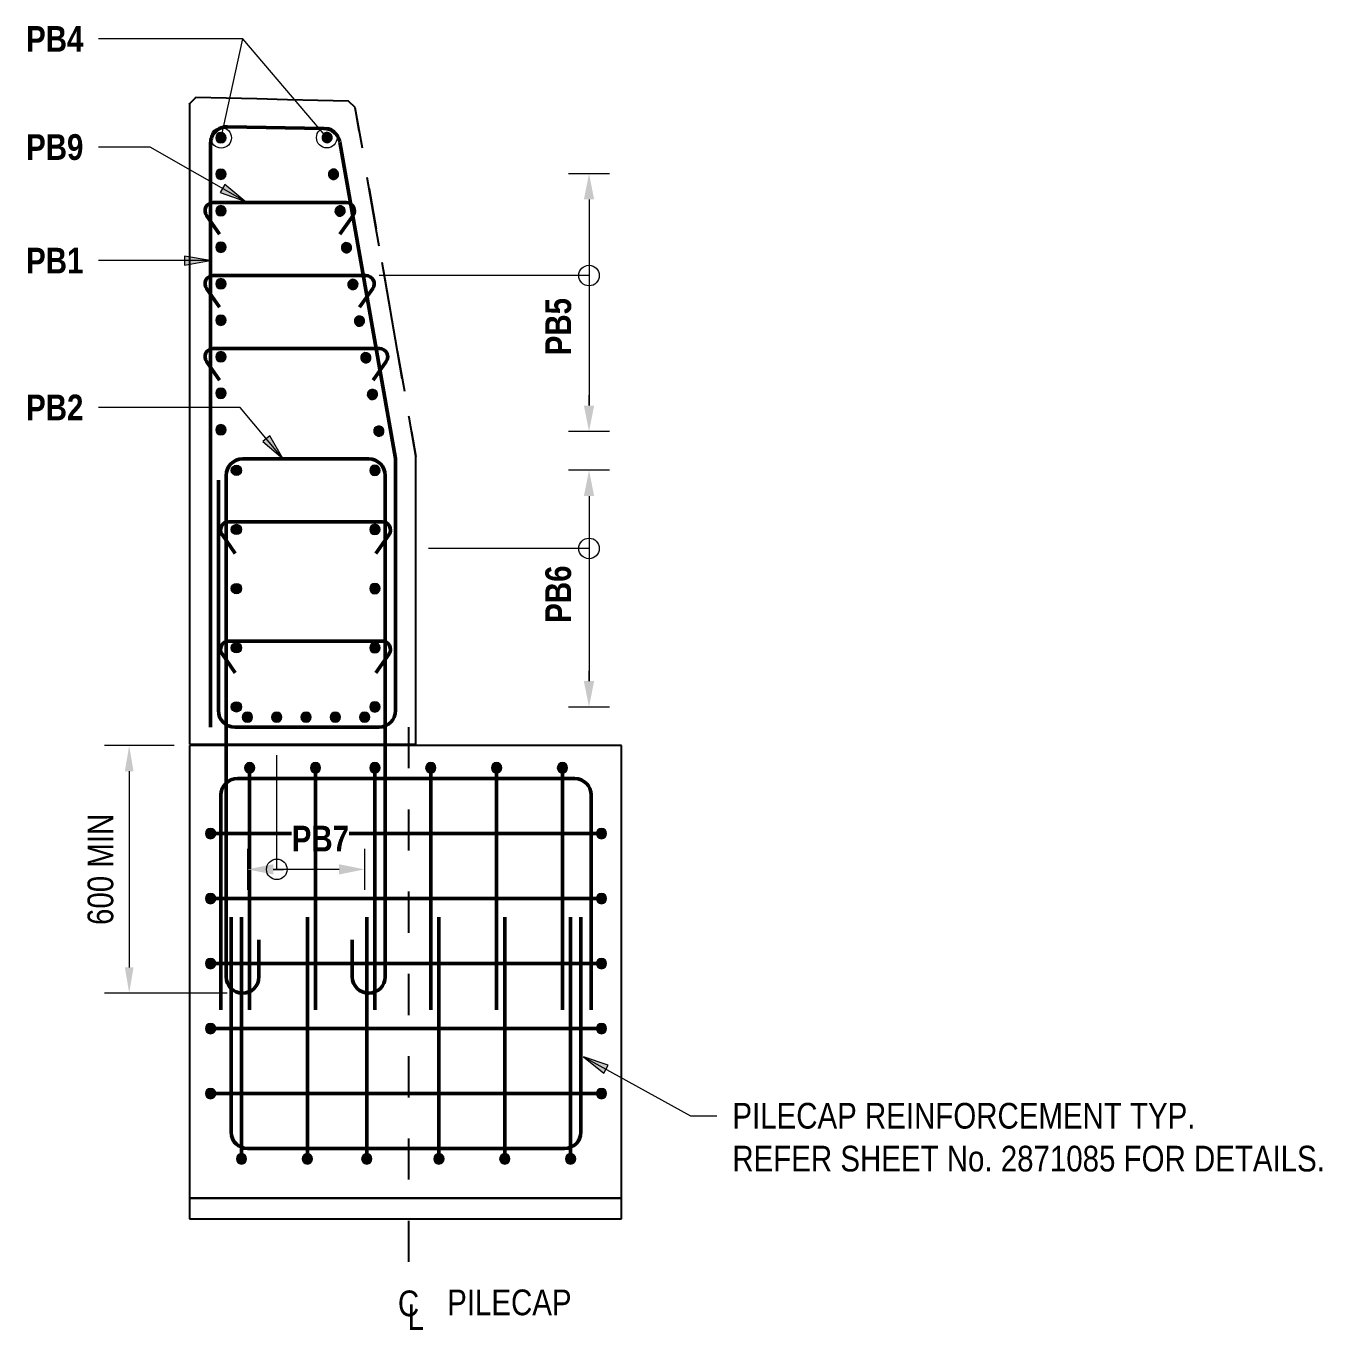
# Model space of a CAD drawing. Header units: metres. Extents: x 0.2 to 13.9, y 2.7 to 21.6.
# Drawn here: x 8.932 to 12.089, y 17.392 to 20.561 of the extents above; entities that cross this region are included whole.
import ezdxf

# ---------------------------------------------------------------- set-up
doc = ezdxf.new("R2010")
doc.units = ezdxf.units.M
doc.linetypes.add('JacobsCenter', pattern=[0.015, 0.009, -0.0015, 0.003, -0.0015])
doc.layers.get('Defpoints').update_dxf_attribs({"color": 41})
for name, color, linetype, lineweight in [('D-BDGE', 7, 'Continuous', 13), ('D-BDGE-FNDN-PILE-CAP', 7, 'Continuous', 50), ('D-BDGE-GEN-MOD', 7, 'Continuous', 35), ('D-BDGE-LINE', 7, 'Continuous', 9), ('D-ENHA-GEN-LINE', 7, 'Continuous', 9), ('D-ENHA-TEXT', 7, 'Continuous', 9), ('D-ENHA-TEXT-DIMS', 7, 'Continuous', 9)]:
    doc.layers.add(name, color=color, linetype=linetype, lineweight=lineweight)
doc.styles.add('Arial Narrow_2', font='ARIALN.TTF', dxfattribs={"height": 0.0625})
doc.styles.add('Arial Narrow_B', font='ARIALNB.TTF', dxfattribs={"height": 0.0625})
doc.dimstyles.new('Dimension_Standard_O__mm_', dxfattribs={"dimscale": 0.3048, "dimtxt": 0.063964, "dimasz": 0.205052, "dimexe": 0.19685, "dimexo": 0.123031, "dimgap": 0.123031, "dimtad": 1, "dimdec": 0, "dimlfac": 1000, "dimzin": 0, "dimdsep": 46, "dimtxsty": 'Arial Narrow_2', "dimsah": 1, "dimcen": 0.09, "dimaunit": 1, "dimadec": 4, "dimazin": 0, "dimtfac": 1, "dimtdec": 4, "dimtix": 1, "dimtmove": 0, "dimatfit": 3, "dimfxl": 1, "dimtvp": 1, "dimtfill": 1, "dimtolj": 1, "dimtzin": 0, "dimlwd": 18, "dimlwe": 18, "dimarcsym": 2})

# ---------------------------------------------------------------- blocks, each defined once
blk = doc.blocks.new('CS_DET_Rebar Combined - Multiple Bar-6281518-DRG-2871123 - SECTION 1')
at = {"layer": 'D-BDGE-LINE', "true_color": 0xc7c7c7}
for points in [[(-1737.1473, 18.2698), (-1737.144, 18.2702), (-1737.141, 18.2714), (-1737.1384, 18.2734), (-1737.1364, 18.276), (-1737.1352, 18.279), (-1737.1348, 18.2823), (-1737.1352, 18.2855), (-1737.1364, 18.2885), (-1737.1384, 18.2911), (-1737.141, 18.2931), (-1737.144, 18.2943), (-1737.1473, 18.2948), (-1737.1505, 18.2943), (-1737.1535, 18.2931), (-1737.1561, 18.2911), (-1737.1581, 18.2885), (-1737.1593, 18.2855), (-1737.1598, 18.2823), (-1737.1593, 18.279), (-1737.1581, 18.276), (-1737.1561, 18.2734), (-1737.1535, 18.2714), (-1737.1505, 18.2702)], [(-1736.1973, 18.2698), (-1736.194, 18.2702), (-1736.191, 18.2714), (-1736.1884, 18.2734), (-1736.1864, 18.276), (-1736.1852, 18.279), (-1736.1848, 18.2823), (-1736.1852, 18.2855), (-1736.1864, 18.2885), (-1736.1884, 18.2911), (-1736.191, 18.2931), (-1736.194, 18.2943), (-1736.1973, 18.2948), (-1736.2005, 18.2943), (-1736.2035, 18.2931), (-1736.2061, 18.2911), (-1736.2081, 18.2885), (-1736.2093, 18.2855), (-1736.2098, 18.2823), (-1736.2093, 18.279), (-1736.2081, 18.276), (-1736.2061, 18.2734), (-1736.2035, 18.2714), (-1736.2005, 18.2702)]]:
    blk.add_hatch(color=9, dxfattribs=at).paths.add_polyline_path(points)
at = {"layer": 'D-BDGE-LINE', "color": 252, "lineweight": 50, "true_color": 0x888888}
blk.add_line((-1737.1348, 18.2823), (-1736.2098, 18.2823), dxfattribs=at)
at = {"layer": 'D-BDGE-LINE', "color": 252, "true_color": 0x888888}
for centre, start, end in [((-1737.1473, 18.2823), 360, 180), ((-1736.1973, 18.2823), 360, 180), ((-1737.1473, 18.2823), 180, 360), ((-1736.1973, 18.2823), 180, 360)]:
    blk.add_arc(centre, 0.0125, start, end, dxfattribs=at)
blk = doc.blocks.new('CS_DET_Rebar Combined - Multiple Bar-6281619-DRG-2871123 - SECTION 1')
at = {"layer": 'D-BDGE-LINE', "true_color": 0xc7c7c7}
for points in [[(-1737.1473, 18.1118), (-1737.144, 18.1122), (-1737.141, 18.1134), (-1737.1384, 18.1154), (-1737.1364, 18.118), (-1737.1352, 18.121), (-1737.1348, 18.1243), (-1737.1352, 18.1275), (-1737.1364, 18.1305), (-1737.1384, 18.1331), (-1737.141, 18.1351), (-1737.144, 18.1363), (-1737.1473, 18.1368), (-1737.1505, 18.1363), (-1737.1535, 18.1351), (-1737.1561, 18.1331), (-1737.1581, 18.1305), (-1737.1593, 18.1275), (-1737.1598, 18.1243), (-1737.1593, 18.121), (-1737.1581, 18.118), (-1737.1561, 18.1154), (-1737.1535, 18.1134), (-1737.1505, 18.1122)], [(-1736.1973, 18.1118), (-1736.194, 18.1122), (-1736.191, 18.1134), (-1736.1884, 18.1154), (-1736.1864, 18.118), (-1736.1852, 18.121), (-1736.1848, 18.1243), (-1736.1852, 18.1275), (-1736.1864, 18.1305), (-1736.1884, 18.1331), (-1736.191, 18.1351), (-1736.194, 18.1363), (-1736.1973, 18.1368), (-1736.2005, 18.1363), (-1736.2035, 18.1351), (-1736.2061, 18.1331), (-1736.2081, 18.1305), (-1736.2093, 18.1275), (-1736.2098, 18.1243), (-1736.2093, 18.121), (-1736.2081, 18.118), (-1736.2061, 18.1154), (-1736.2035, 18.1134), (-1736.2005, 18.1122)]]:
    blk.add_hatch(color=9, dxfattribs=at).paths.add_polyline_path(points)
at = {"layer": 'D-BDGE-LINE', "color": 252, "lineweight": 50, "true_color": 0x888888}
blk.add_line((-1737.1348, 18.1243), (-1736.2098, 18.1243), dxfattribs=at)
at = {"layer": 'D-BDGE-LINE', "color": 252, "true_color": 0x888888}
for centre, start, end in [((-1737.1473, 18.1243), 360, 180), ((-1736.1973, 18.1243), 360, 180), ((-1737.1473, 18.1243), 180, 360), ((-1736.1973, 18.1243), 180, 360)]:
    blk.add_arc(centre, 0.0125, start, end, dxfattribs=at)
blk = doc.blocks.new('CS_DET_Rebar Combined - Multiple Bar-6281748-DRG-2871123 - SECTION 1')
at = {"layer": 'D-BDGE-LINE', "true_color": 0xc7c7c7}
blk.add_hatch(color=9, dxfattribs=at).paths.add_polyline_path([(-1736.2723, 17.795), (-1736.2691, 17.7954), (-1736.2661, 17.7966), (-1736.2635, 17.7986), (-1736.2615, 17.8012), (-1736.2602, 17.8042), (-1736.2598, 17.8075), (-1736.2602, 17.8107), (-1736.2615, 17.8137), (-1736.2635, 17.8163), (-1736.2661, 17.8183), (-1736.2691, 17.8195), (-1736.2723, 17.82), (-1736.2755, 17.8195), (-1736.2786, 17.8183), (-1736.2811, 17.8163), (-1736.2831, 17.8137), (-1736.2844, 17.8107), (-1736.2848, 17.8075), (-1736.2844, 17.8042), (-1736.2831, 17.8012), (-1736.2811, 17.7986), (-1736.2786, 17.7966), (-1736.2755, 17.7954)])
at = {"layer": 'D-BDGE-LINE', "color": 252, "lineweight": 50, "true_color": 0x888888}
blk.add_line((-1736.2723, 17.82), (-1736.2723, 18.3948), dxfattribs=at)
at = {"layer": 'D-BDGE-LINE', "color": 252, "true_color": 0x888888}
for start, end in [(90, 270), (270, 90)]:
    blk.add_arc((-1736.2723, 17.8075), 0.0125, start, end, dxfattribs=at)
blk = doc.blocks.new('CS_DET_Rebar Combined - Multiple Bar-6281749-DRG-2871123 - SECTION 1')
at = {"layer": 'D-BDGE-LINE', "true_color": 0xc7c7c7}
blk.add_hatch(color=9, dxfattribs=at).paths.add_polyline_path([(-1736.2921, 18.7459), (-1736.2889, 18.7463), (-1736.2859, 18.7475), (-1736.2833, 18.7495), (-1736.2813, 18.7521), (-1736.2801, 18.7551), (-1736.2796, 18.7584), (-1736.2801, 18.7616), (-1736.2813, 18.7646), (-1736.2833, 18.7672), (-1736.2859, 18.7692), (-1736.2889, 18.7704), (-1736.2921, 18.7709), (-1736.2954, 18.7704), (-1736.2984, 18.7692), (-1736.301, 18.7672), (-1736.303, 18.7646), (-1736.3042, 18.7616), (-1736.3046, 18.7584), (-1736.3042, 18.7551), (-1736.303, 18.7521), (-1736.301, 18.7495), (-1736.2984, 18.7475), (-1736.2954, 18.7463)])
at = {"layer": 'D-BDGE-LINE', "color": 252, "lineweight": 50, "true_color": 0x888888}
blk.add_line((-1736.2921, 18.7459), (-1736.2921, 18.1698), dxfattribs=at)
at = {"layer": 'D-BDGE-LINE', "color": 252, "true_color": 0x888888}
for start, end in [(90, 270), (270, 90)]:
    blk.add_arc((-1736.2921, 18.7584), 0.0125, start, end, dxfattribs=at)
blk = doc.blocks.new('CS_DET_Rebar Combined - Multiple Bar-6281275-DRG-2871123 - SECTION 1')
at = {"layer": 'D-BDGE-LINE', "true_color": 0xc7c7c7}
blk.add_hatch(color=9, dxfattribs=at).paths.add_polyline_path([(-1737.0722, 17.795), (-1737.069, 17.7954), (-1737.066, 17.7966), (-1737.0634, 17.7986), (-1737.0614, 17.8012), (-1737.0602, 17.8042), (-1737.0597, 17.8075), (-1737.0602, 17.8107), (-1737.0614, 17.8137), (-1737.0634, 17.8163), (-1737.066, 17.8183), (-1737.069, 17.8195), (-1737.0722, 17.82), (-1737.0755, 17.8195), (-1737.0785, 17.8183), (-1737.0811, 17.8163), (-1737.083, 17.8137), (-1737.0843, 17.8107), (-1737.0847, 17.8075), (-1737.0843, 17.8042), (-1737.083, 17.8012), (-1737.0811, 17.7986), (-1737.0785, 17.7966), (-1737.0755, 17.7954)])
at = {"layer": 'D-BDGE-LINE', "color": 252, "lineweight": 50, "true_color": 0x888888}
blk.add_line((-1737.0722, 17.82), (-1737.0722, 18.3948), dxfattribs=at)
at = {"layer": 'D-BDGE-LINE', "color": 252, "true_color": 0x888888}
for start, end in [(90, 270), (270, 90)]:
    blk.add_arc((-1737.0722, 17.8075), 0.0125, start, end, dxfattribs=at)
blk = doc.blocks.new('CS_DET_Rebar Combined - Multiple Bar-6281333-DRG-2871123 - SECTION 1')
at = {"layer": 'D-BDGE-LINE', "true_color": 0xc7c7c7}
blk.add_hatch(color=9, dxfattribs=at).paths.add_polyline_path([(-1737.0524, 18.7459), (-1737.0492, 18.7463), (-1737.0461, 18.7475), (-1737.0436, 18.7495), (-1737.0416, 18.7521), (-1737.0403, 18.7551), (-1737.0399, 18.7584), (-1737.0403, 18.7616), (-1737.0416, 18.7646), (-1737.0436, 18.7672), (-1737.0461, 18.7692), (-1737.0492, 18.7704), (-1737.0524, 18.7709), (-1737.0556, 18.7704), (-1737.0586, 18.7692), (-1737.0612, 18.7672), (-1737.0632, 18.7646), (-1737.0645, 18.7616), (-1737.0649, 18.7584), (-1737.0645, 18.7551), (-1737.0632, 18.7521), (-1737.0612, 18.7495), (-1737.0586, 18.7475), (-1737.0556, 18.7463)])
at = {"layer": 'D-BDGE-LINE', "color": 252, "lineweight": 50, "true_color": 0x888888}
for p, q in [((-1737.0524, 18.7459), (-1737.0524, 18.5124)), ((-1737.0524, 18.5102), (-1737.0524, 18.1698))]:
    blk.add_line(p, q, dxfattribs=at)
at = {"layer": 'D-BDGE-LINE', "color": 252, "true_color": 0x888888}
for start, end in [(90, 270), (270, 90)]:
    blk.add_arc((-1737.0524, 18.7584), 0.0125, start, end, dxfattribs=at)
blk = doc.blocks.new('CS_DET_Rebar Combined - Multiple Bar-V2-DRG-2871123 - SECTION 1')
at = {"layer": 'D-BDGE-LINE', "true_color": 0xc7c7c7}
blk.add_hatch(color=9, dxfattribs=at).paths.add_polyline_path([(-1736.8924, 18.7459), (-1736.8892, 18.7463), (-1736.8861, 18.7475), (-1736.8836, 18.7495), (-1736.8816, 18.7521), (-1736.8803, 18.7551), (-1736.8799, 18.7584), (-1736.8803, 18.7616), (-1736.8816, 18.7646), (-1736.8836, 18.7672), (-1736.8861, 18.7692), (-1736.8892, 18.7704), (-1736.8924, 18.7709), (-1736.8956, 18.7704), (-1736.8986, 18.7692), (-1736.9012, 18.7672), (-1736.9032, 18.7646), (-1736.9045, 18.7616), (-1736.9049, 18.7584), (-1736.9045, 18.7551), (-1736.9032, 18.7521), (-1736.9012, 18.7495), (-1736.8979, 18.7472), (-1736.8956, 18.7463)])
at = {"layer": 'D-BDGE-LINE', "color": 252, "lineweight": 50, "true_color": 0x888888}
blk.add_line((-1736.8924, 18.7459), (-1736.8924, 18.1698), dxfattribs=at)
at = {"layer": 'D-BDGE-LINE', "color": 252, "true_color": 0x888888}
for start, end in [(90, 270), (270, 90)]:
    blk.add_arc((-1736.8924, 18.7584), 0.0125, start, end, dxfattribs=at)
blk = doc.blocks.new('Repeating Detail - Reo Dot_Scale 25_Section-1695670-DRG-2871123 - SECTION 1')
at = {"layer": 'D-BDGE-LINE'}
for points in [[(-1737.1222, 20.2774), (-1737.119, 20.2778), (-1737.1159, 20.2791), (-1737.1133, 20.2811), (-1737.1114, 20.2837), (-1737.1101, 20.2867), (-1737.1097, 20.2899), (-1737.1101, 20.2931), (-1737.1114, 20.2962), (-1737.1133, 20.2987), (-1737.1159, 20.3007), (-1737.119, 20.302), (-1737.1222, 20.3024), (-1737.1254, 20.302), (-1737.1284, 20.3007), (-1737.131, 20.2987), (-1737.133, 20.2962), (-1737.1343, 20.2931), (-1737.1347, 20.2899), (-1737.1343, 20.2867), (-1737.133, 20.2837), (-1737.131, 20.2811), (-1737.1284, 20.2791), (-1737.1254, 20.2778)], [(-1737.1222, 20.1887), (-1737.119, 20.1891), (-1737.1159, 20.1903), (-1737.1133, 20.1923), (-1737.1114, 20.1949), (-1737.1101, 20.1979), (-1737.1097, 20.2012), (-1737.1101, 20.2044), (-1737.1114, 20.2074), (-1737.1133, 20.21), (-1737.1159, 20.212), (-1737.119, 20.2132), (-1737.1222, 20.2137), (-1737.1254, 20.2132), (-1737.1284, 20.212), (-1737.131, 20.21), (-1737.133, 20.2074), (-1737.1343, 20.2044), (-1737.1347, 20.2012), (-1737.1343, 20.1979), (-1737.133, 20.1949), (-1737.131, 20.1923), (-1737.1284, 20.1903), (-1737.1254, 20.1891)], [(-1737.1222, 20.0999), (-1737.119, 20.1003), (-1737.1159, 20.1016), (-1737.1133, 20.1036), (-1737.1114, 20.1062), (-1737.1101, 20.1092), (-1737.1097, 20.1124), (-1737.1101, 20.1156), (-1737.1114, 20.1187), (-1737.1133, 20.1212), (-1737.1159, 20.1232), (-1737.119, 20.1245), (-1737.1222, 20.1249), (-1737.1254, 20.1245), (-1737.1284, 20.1232), (-1737.131, 20.1212), (-1737.133, 20.1187), (-1737.1343, 20.1156), (-1737.1347, 20.1124), (-1737.1343, 20.1092), (-1737.133, 20.1062), (-1737.131, 20.1036), (-1737.1284, 20.1016), (-1737.1254, 20.1003)], [(-1737.1222, 20.0112), (-1737.119, 20.0116), (-1737.1159, 20.0128), (-1737.1133, 20.0148), (-1737.1114, 20.0174), (-1737.1101, 20.0204), (-1737.1097, 20.0237), (-1737.1101, 20.0269), (-1737.1114, 20.0299), (-1737.1133, 20.0325), (-1737.1159, 20.0345), (-1737.119, 20.0357), (-1737.1222, 20.0362), (-1737.1254, 20.0357), (-1737.1284, 20.0345), (-1737.131, 20.0325), (-1737.133, 20.0299), (-1737.1343, 20.0269), (-1737.1347, 20.0237), (-1737.1343, 20.0204), (-1737.133, 20.0174), (-1737.131, 20.0148), (-1737.1284, 20.0128), (-1737.1254, 20.0116)], [(-1737.1222, 19.9224), (-1737.119, 19.9228), (-1737.1159, 19.9241), (-1737.1133, 19.9261), (-1737.1114, 19.9287), (-1737.1101, 19.9317), (-1737.1097, 19.9349), (-1737.1101, 19.9381), (-1737.1114, 19.9412), (-1737.1133, 19.9437), (-1737.1159, 19.9457), (-1737.119, 19.947), (-1737.1222, 19.9474), (-1737.1254, 19.947), (-1737.1284, 19.9457), (-1737.131, 19.9437), (-1737.133, 19.9412), (-1737.1343, 19.9381), (-1737.1347, 19.9349), (-1737.1343, 19.9317), (-1737.133, 19.9287), (-1737.131, 19.9261), (-1737.1284, 19.9241), (-1737.1254, 19.9228)], [(-1737.1222, 19.8337), (-1737.119, 19.8341), (-1737.1159, 19.8353), (-1737.1133, 19.8373), (-1737.1114, 19.8399), (-1737.1101, 19.8429), (-1737.1097, 19.8462), (-1737.1101, 19.8494), (-1737.1114, 19.8524), (-1737.1133, 19.855), (-1737.1159, 19.857), (-1737.119, 19.8582), (-1737.1222, 19.8587), (-1737.1254, 19.8582), (-1737.1284, 19.857), (-1737.131, 19.855), (-1737.133, 19.8524), (-1737.1343, 19.8494), (-1737.1347, 19.8462), (-1737.1343, 19.8429), (-1737.133, 19.8399), (-1737.131, 19.8373), (-1737.1284, 19.8353), (-1737.1254, 19.8341)], [(-1737.1222, 19.7449), (-1737.119, 19.7453), (-1737.1159, 19.7466), (-1737.1133, 19.7486), (-1737.1114, 19.7512), (-1737.1101, 19.7542), (-1737.1097, 19.7574), (-1737.1102, 19.7608), (-1737.1114, 19.7637), (-1737.1133, 19.7662), (-1737.1159, 19.7682), (-1737.119, 19.7695), (-1737.1222, 19.7699), (-1737.1254, 19.7695), (-1737.1284, 19.7682), (-1737.131, 19.7662), (-1737.133, 19.7637), (-1737.1343, 19.7606), (-1737.1347, 19.7574), (-1737.1343, 19.7542), (-1737.133, 19.7512), (-1737.131, 19.7486), (-1737.1284, 19.7466), (-1737.1254, 19.7453)], [(-1737.1222, 19.6562), (-1737.119, 19.6566), (-1737.1159, 19.6578), (-1737.1133, 19.6598), (-1737.1114, 19.6624), (-1737.1101, 19.6654), (-1737.1097, 19.6687), (-1737.1101, 19.6719), (-1737.1114, 19.6749), (-1737.1133, 19.6775), (-1737.1159, 19.6795), (-1737.119, 19.6807), (-1737.1222, 19.6812), (-1737.1254, 19.6807), (-1737.1284, 19.6795), (-1737.131, 19.6775), (-1737.133, 19.6749), (-1737.1343, 19.6719), (-1737.1347, 19.6687), (-1737.1343, 19.6654), (-1737.133, 19.6624), (-1737.131, 19.6598), (-1737.1282, 19.6577), (-1737.1254, 19.6566)], [(-1737.1222, 19.5674), (-1737.119, 19.5678), (-1737.1159, 19.5691), (-1737.1133, 19.5711), (-1737.1114, 19.5737), (-1737.1101, 19.5767), (-1737.1097, 19.5799), (-1737.1101, 19.5831), (-1737.1114, 19.5862), (-1737.1133, 19.5887), (-1737.1159, 19.5907), (-1737.119, 19.592), (-1737.1222, 19.5924), (-1737.1254, 19.592), (-1737.1284, 19.5907), (-1737.131, 19.5887), (-1737.133, 19.5862), (-1737.1343, 19.5831), (-1737.1347, 19.5799), (-1737.1343, 19.5767), (-1737.133, 19.5737), (-1737.131, 19.5711), (-1737.1284, 19.5691), (-1737.1254, 19.5678)]]:
    blk.add_hatch(color=256, dxfattribs=at).paths.add_polyline_path(points)
for centre, start, end in [((-1737.1222, 20.2899), 0, 180), ((-1737.1222, 20.2899), 180, 0), ((-1737.1222, 20.2012), 0, 180), ((-1737.1222, 20.2012), 180, 0), ((-1737.1222, 20.1124), 0, 180), ((-1737.1222, 20.1124), 180, 0), ((-1737.1222, 20.0237), 0, 180), ((-1737.1222, 20.0237), 180, 0), ((-1737.1222, 19.9349), 0, 180), ((-1737.1222, 19.9349), 180, 0), ((-1737.1222, 19.8462), 0, 180), ((-1737.1222, 19.8462), 180, 0), ((-1737.1222, 19.7574), 0, 180), ((-1737.1222, 19.7574), 180, 0), ((-1737.1222, 19.6687), 0, 180), ((-1737.1222, 19.6687), 180, 0), ((-1737.1222, 19.5799), 0, 180), ((-1737.1222, 19.5799), 180, 0)]:
    blk.add_arc(centre, 0.0125, start, end, dxfattribs=at)
blk = doc.blocks.new('Repeating Detail - Reo Dot_Scale 25_Section-V3-DRG-2871123 - SECTION 1')
at = {"layer": 'D-BDGE-LINE'}
for points in [[(-1736.8653, 20.2776), (-1736.862, 20.2778), (-1736.8589, 20.2788), (-1736.8562, 20.2805), (-1736.854, 20.2829), (-1736.8524, 20.2858), (-1736.8517, 20.289), (-1736.8519, 20.2923), (-1736.8529, 20.2954), (-1736.8546, 20.2981), (-1736.857, 20.3003), (-1736.8599, 20.3018), (-1736.8631, 20.3025), (-1736.8664, 20.3024), (-1736.8695, 20.3014), (-1736.8722, 20.2997), (-1736.8744, 20.2973), (-1736.8759, 20.2944), (-1736.8766, 20.2912), (-1736.8765, 20.2879), (-1736.8755, 20.2848), (-1736.8738, 20.2821), (-1736.8714, 20.2799), (-1736.8685, 20.2784)], [(-1736.8496, 20.1885), (-1736.8463, 20.1886), (-1736.8432, 20.1896), (-1736.8404, 20.1914), (-1736.8382, 20.1938), (-1736.8367, 20.1967), (-1736.836, 20.1998), (-1736.8362, 20.2031), (-1736.8371, 20.2062), (-1736.8389, 20.209), (-1736.8413, 20.2112), (-1736.8442, 20.2127), (-1736.8474, 20.2134), (-1736.8506, 20.2132), (-1736.8538, 20.2123), (-1736.8565, 20.2105), (-1736.8587, 20.2081), (-1736.8602, 20.2052), (-1736.8609, 20.202), (-1736.8608, 20.1988), (-1736.8598, 20.1956), (-1736.858, 20.1929), (-1736.8556, 20.1907), (-1736.8527, 20.1892)], [(-1736.8338, 20.0993), (-1736.8306, 20.0994), (-1736.8275, 20.1004), (-1736.8247, 20.1022), (-1736.8225, 20.1046), (-1736.821, 20.1075), (-1736.8203, 20.1107), (-1736.8204, 20.1139), (-1736.8214, 20.117), (-1736.8232, 20.1198), (-1736.8256, 20.122), (-1736.8285, 20.1235), (-1736.8317, 20.1242), (-1736.8349, 20.1241), (-1736.838, 20.1231), (-1736.8408, 20.1213), (-1736.843, 20.1189), (-1736.8445, 20.116), (-1736.8452, 20.1128), (-1736.8451, 20.1096), (-1736.8441, 20.1065), (-1736.8423, 20.1037), (-1736.8399, 20.1015), (-1736.837, 20.1)], [(-1736.8181, 20.0101), (-1736.8149, 20.0103), (-1736.8117, 20.0113), (-1736.809, 20.013), (-1736.8068, 20.0154), (-1736.8053, 20.0183), (-1736.8046, 20.0215), (-1736.8047, 20.0248), (-1736.8057, 20.0279), (-1736.8075, 20.0306), (-1736.8099, 20.0328), (-1736.8128, 20.0343), (-1736.8159, 20.035), (-1736.8192, 20.0349), (-1736.8223, 20.0339), (-1736.8251, 20.0322), (-1736.8273, 20.0298), (-1736.8288, 20.0269), (-1736.8295, 20.0237), (-1736.8293, 20.0204), (-1736.8284, 20.0173), (-1736.8266, 20.0146), (-1736.8242, 20.0124), (-1736.8213, 20.0108)], [(-1736.8024, 19.921), (-1736.7991, 19.9211), (-1736.796, 19.9221), (-1736.7933, 19.9238), (-1736.7911, 19.9263), (-1736.7896, 19.9291), (-1736.7889, 19.9323), (-1736.789, 19.9356), (-1736.79, 19.9387), (-1736.7917, 19.9415), (-1736.7941, 19.9437), (-1736.797, 19.9452), (-1736.8002, 19.9459), (-1736.8035, 19.9457), (-1736.8066, 19.9447), (-1736.8093, 19.943), (-1736.8115, 19.9406), (-1736.813, 19.9377), (-1736.8138, 19.9345), (-1736.8136, 19.9312), (-1736.8126, 19.9281), (-1736.8109, 19.9254), (-1736.8085, 19.9232), (-1736.8056, 19.9217)], [(-1736.7867, 19.8318), (-1736.7834, 19.8319), (-1736.7803, 19.8329), (-1736.7775, 19.8347), (-1736.7753, 19.8371), (-1736.7738, 19.84), (-1736.7731, 19.8432), (-1736.7733, 19.8464), (-1736.7743, 19.8495), (-1736.776, 19.8523), (-1736.7784, 19.8545), (-1736.7813, 19.856), (-1736.7845, 19.8567), (-1736.7878, 19.8566), (-1736.7909, 19.8556), (-1736.7936, 19.8538), (-1736.7958, 19.8514), (-1736.7973, 19.8485), (-1736.798, 19.8453), (-1736.7979, 19.8421), (-1736.7969, 19.839), (-1736.7952, 19.8362), (-1736.7928, 19.834), (-1736.7899, 19.8325)], [(-1736.7709, 19.7426), (-1736.7677, 19.7428), (-1736.7646, 19.7438), (-1736.7618, 19.7455), (-1736.7596, 19.7479), (-1736.7581, 19.7508), (-1736.7574, 19.754), (-1736.7575, 19.7573), (-1736.7588, 19.7608), (-1736.7603, 19.7631), (-1736.7634, 19.7657), (-1736.7656, 19.7668), (-1736.7688, 19.7675), (-1736.772, 19.7674), (-1736.7751, 19.7664), (-1736.7779, 19.7647), (-1736.7801, 19.7623), (-1736.7816, 19.7594), (-1736.7823, 19.7562), (-1736.7822, 19.7529), (-1736.7812, 19.7498), (-1736.7794, 19.747), (-1736.777, 19.7448), (-1736.7741, 19.7433)], [(-1736.7552, 19.6535), (-1736.752, 19.6536), (-1736.7489, 19.6546), (-1736.7461, 19.6563), (-1736.7439, 19.6587), (-1736.7424, 19.6616), (-1736.7417, 19.6648), (-1736.7418, 19.6681), (-1736.7428, 19.6712), (-1736.7446, 19.6739), (-1736.747, 19.6762), (-1736.7499, 19.6777), (-1736.753, 19.6784), (-1736.7563, 19.6782), (-1736.7594, 19.6772), (-1736.7622, 19.6755), (-1736.7644, 19.6731), (-1736.7659, 19.6702), (-1736.7666, 19.667), (-1736.7664, 19.6637), (-1736.7655, 19.6606), (-1736.7634, 19.6576), (-1736.7613, 19.6557), (-1736.7584, 19.6542)], [(-1736.7395, 19.5643), (-1736.7362, 19.5644), (-1736.7331, 19.5654), (-1736.7304, 19.5672), (-1736.7282, 19.5696), (-1736.7267, 19.5725), (-1736.726, 19.5757), (-1736.7261, 19.5789), (-1736.7271, 19.582), (-1736.7288, 19.5848), (-1736.7312, 19.587), (-1736.7341, 19.5885), (-1736.7373, 19.5892), (-1736.7406, 19.5891), (-1736.7437, 19.5881), (-1736.7464, 19.5863), (-1736.7487, 19.5839), (-1736.7502, 19.581), (-1736.7509, 19.5778), (-1736.7507, 19.5746), (-1736.7497, 19.5715), (-1736.748, 19.5687), (-1736.7456, 19.5665), (-1736.7427, 19.565)]]:
    blk.add_hatch(color=256, dxfattribs=at).paths.add_polyline_path(points)
for centre, start, end in [((-1736.8642, 20.2901), 10, 190), ((-1736.8642, 20.2901), 190, 10), ((-1736.8485, 20.2009), 10, 190), ((-1736.8485, 20.2009), 190, 10), ((-1736.8327, 20.1118), 10, 190), ((-1736.8327, 20.1118), 190, 10), ((-1736.817, 20.0226), 10, 190), ((-1736.817, 20.0226), 190, 10), ((-1736.8013, 19.9334), 10, 190), ((-1736.8013, 19.9334), 190, 10), ((-1736.7856, 19.8443), 10, 190), ((-1736.7856, 19.8443), 190, 10), ((-1736.7699, 19.7551), 10, 190), ((-1736.7699, 19.7551), 190, 10), ((-1736.7541, 19.6659), 10, 190), ((-1736.7541, 19.6659), 190, 10), ((-1736.7384, 19.5767), 10, 190), ((-1736.7384, 19.5767), 190, 10)]:
    blk.add_arc(centre, 0.0125, start, end, dxfattribs=at)
blk = doc.blocks.new('T2DExtentArrowReinf_v1 - Extent-6783122-DRG-2871123 - SECTION 1')
at = {"layer": 'D-BDGE-LINE'}
for p, q in [((-1736.2175, 20.2023), (-1736.2537, 20.2023)), ((-1736.2275, 20.1398), (-1736.2275, 19.6389)), ((-1736.2275, 19.9549), (-1736.7375, 19.9549)), ((-1736.2612, 19.5764), (-1736.2275, 19.5764))]:
    blk.add_line(p, q, dxfattribs=at)
blk = doc.blocks.new('T2DExtentArrowReinf_v1 - Extent-6783170-DRG-2871123 - SECTION 1')
at = {"layer": 'D-BDGE-LINE'}
for p, q in [((-1736.2175, 19.4814), (-1736.2537, 19.4814)), ((-1736.2275, 19.4189), (-1736.2275, 18.9689)), ((-1736.2275, 19.2914), (-1736.6174, 19.2914)), ((-1736.2612, 18.9064), (-1736.2275, 18.9064))]:
    blk.add_line(p, q, dxfattribs=at)
blk = doc.blocks.new('Repeating Detail - Reo Dot_Scale 25_Section-V4-DRG-2871123 - SECTION 1')
at = {"layer": 'D-BDGE-LINE'}
for points in [[(-1736.7479, 19.4688), (-1736.7447, 19.4692), (-1736.7417, 19.4705), (-1736.7391, 19.4725), (-1736.7371, 19.4751), (-1736.7359, 19.4781), (-1736.7354, 19.4813), (-1736.7359, 19.4845), (-1736.7371, 19.4876), (-1736.7391, 19.4901), (-1736.7417, 19.4921), (-1736.7447, 19.4934), (-1736.7479, 19.4938), (-1736.7512, 19.4934), (-1736.7542, 19.4921), (-1736.7568, 19.4901), (-1736.7588, 19.4876), (-1736.76, 19.4845), (-1736.7604, 19.4813), (-1736.76, 19.4781), (-1736.7588, 19.4751), (-1736.7568, 19.4725), (-1736.7542, 19.4705), (-1736.7512, 19.4692)], [(-1736.7479, 19.3251), (-1736.7447, 19.3255), (-1736.7417, 19.3267), (-1736.7391, 19.3287), (-1736.7371, 19.3313), (-1736.7359, 19.3343), (-1736.7354, 19.3376), (-1736.7359, 19.3408), (-1736.7371, 19.3438), (-1736.7391, 19.3464), (-1736.7417, 19.3484), (-1736.7447, 19.3496), (-1736.7479, 19.3501), (-1736.7512, 19.3496), (-1736.7542, 19.3484), (-1736.7568, 19.3464), (-1736.7588, 19.3438), (-1736.76, 19.3408), (-1736.7604, 19.3376), (-1736.76, 19.3343), (-1736.7588, 19.3313), (-1736.7568, 19.3287), (-1736.7542, 19.3267), (-1736.7512, 19.3255)], [(-1736.7479, 19.1813), (-1736.7447, 19.1817), (-1736.7417, 19.183), (-1736.7391, 19.185), (-1736.7371, 19.1876), (-1736.7359, 19.1906), (-1736.7354, 19.1938), (-1736.7359, 19.197), (-1736.7371, 19.2001), (-1736.7391, 19.2026), (-1736.7417, 19.2046), (-1736.7447, 19.2059), (-1736.7479, 19.2063), (-1736.7512, 19.2059), (-1736.7542, 19.2046), (-1736.7568, 19.2026), (-1736.7588, 19.2001), (-1736.76, 19.197), (-1736.7604, 19.1938), (-1736.76, 19.1906), (-1736.7588, 19.1876), (-1736.7568, 19.185), (-1736.7542, 19.183), (-1736.7512, 19.1817)], [(-1736.7479, 19.0376), (-1736.7447, 19.038), (-1736.7414, 19.0395), (-1736.7391, 19.0412), (-1736.7371, 19.0438), (-1736.7359, 19.0468), (-1736.7354, 19.0501), (-1736.7359, 19.0533), (-1736.7371, 19.0563), (-1736.7391, 19.0589), (-1736.7417, 19.0609), (-1736.7447, 19.0621), (-1736.7479, 19.0626), (-1736.7512, 19.0621), (-1736.7542, 19.0609), (-1736.7568, 19.0589), (-1736.7588, 19.0563), (-1736.76, 19.0533), (-1736.7604, 19.0501), (-1736.76, 19.0468), (-1736.7588, 19.0438), (-1736.7568, 19.0412), (-1736.7542, 19.0392), (-1736.7512, 19.038)], [(-1736.7479, 18.8938), (-1736.7447, 18.8942), (-1736.7417, 18.8955), (-1736.7391, 18.8975), (-1736.7371, 18.9001), (-1736.7359, 18.9031), (-1736.7354, 18.9063), (-1736.7359, 18.9095), (-1736.7371, 18.9126), (-1736.7391, 18.9151), (-1736.7417, 18.9171), (-1736.7447, 18.9184), (-1736.7479, 18.9188), (-1736.7512, 18.9184), (-1736.7542, 18.9171), (-1736.7568, 18.9151), (-1736.7588, 18.9126), (-1736.76, 18.9095), (-1736.7604, 18.9063), (-1736.76, 18.9031), (-1736.7588, 18.9001), (-1736.7568, 18.8975), (-1736.7542, 18.8955), (-1736.7512, 18.8942)]]:
    blk.add_hatch(color=256, dxfattribs=at).paths.add_polyline_path(points)
for centre, start, end in [((-1736.7479, 19.4813), 0, 180), ((-1736.7479, 19.4813), 180, 0), ((-1736.7479, 19.3376), 0, 180), ((-1736.7479, 19.3376), 180, 0), ((-1736.7479, 19.1938), 0, 180), ((-1736.7479, 19.1938), 180, 0), ((-1736.7479, 19.0501), 0, 180), ((-1736.7479, 19.0501), 180, 0), ((-1736.7479, 18.9063), 0, 180), ((-1736.7479, 18.9063), 180, 0)]:
    blk.add_arc(centre, 0.0125, start, end, dxfattribs=at)
blk = doc.blocks.new('Repeating Detail - Reo Dot_Scale 25_Section-V5-DRG-2871123 - SECTION 1')
at = {"layer": 'D-BDGE-LINE'}
for points in [[(-1737.0579, 18.8688), (-1737.0547, 18.8692), (-1737.0517, 18.8705), (-1737.0491, 18.8725), (-1737.0471, 18.8751), (-1737.0459, 18.8781), (-1737.0454, 18.8813), (-1737.046, 18.8849), (-1737.0471, 18.8876), (-1737.0491, 18.8901), (-1737.0517, 18.8921), (-1737.0547, 18.8934), (-1737.0579, 18.8938), (-1737.0612, 18.8934), (-1737.0642, 18.8921), (-1737.0668, 18.8901), (-1737.0688, 18.8876), (-1737.07, 18.8845), (-1737.0704, 18.8813), (-1737.07, 18.8781), (-1737.0688, 18.8751), (-1737.0668, 18.8725), (-1737.0642, 18.8705), (-1737.0612, 18.8692)], [(-1736.9867, 18.8688), (-1736.9834, 18.8692), (-1736.9804, 18.8705), (-1736.9778, 18.8725), (-1736.9759, 18.8751), (-1736.9746, 18.8781), (-1736.9742, 18.8813), (-1736.9746, 18.8845), (-1736.9759, 18.8876), (-1736.9778, 18.8901), (-1736.9804, 18.8921), (-1736.9834, 18.8934), (-1736.9867, 18.8938), (-1736.9899, 18.8934), (-1736.9929, 18.8921), (-1736.9955, 18.8901), (-1736.9975, 18.8876), (-1736.9988, 18.8845), (-1736.9992, 18.8813), (-1736.9988, 18.8781), (-1736.9975, 18.8751), (-1736.9955, 18.8725), (-1736.9929, 18.8705), (-1736.9899, 18.8692)], [(-1736.9154, 18.8688), (-1736.9122, 18.8692), (-1736.9092, 18.8705), (-1736.9066, 18.8725), (-1736.9046, 18.8751), (-1736.9034, 18.8781), (-1736.9029, 18.8813), (-1736.9034, 18.8845), (-1736.9046, 18.8876), (-1736.9066, 18.8901), (-1736.9092, 18.8921), (-1736.9122, 18.8934), (-1736.9154, 18.8938), (-1736.9187, 18.8934), (-1736.9217, 18.8921), (-1736.9243, 18.8901), (-1736.9263, 18.8876), (-1736.9275, 18.8845), (-1736.9279, 18.8813), (-1736.9275, 18.8781), (-1736.9263, 18.8751), (-1736.9243, 18.8725), (-1736.9217, 18.8705), (-1736.9187, 18.8692)], [(-1736.8442, 18.8688), (-1736.8409, 18.8692), (-1736.8379, 18.8705), (-1736.8353, 18.8725), (-1736.8334, 18.8751), (-1736.8321, 18.8781), (-1736.8317, 18.8813), (-1736.8321, 18.8845), (-1736.8334, 18.8876), (-1736.8353, 18.8901), (-1736.8379, 18.8921), (-1736.8409, 18.8934), (-1736.8442, 18.8938), (-1736.8474, 18.8934), (-1736.8504, 18.8921), (-1736.853, 18.8901), (-1736.855, 18.8876), (-1736.8563, 18.8845), (-1736.8567, 18.8813), (-1736.8563, 18.8781), (-1736.855, 18.8751), (-1736.853, 18.8725), (-1736.8504, 18.8705), (-1736.8474, 18.8692)], [(-1736.7729, 18.8688), (-1736.7697, 18.8692), (-1736.7667, 18.8705), (-1736.7641, 18.8725), (-1736.7621, 18.8751), (-1736.7609, 18.8781), (-1736.7604, 18.8813), (-1736.761, 18.8849), (-1736.7621, 18.8876), (-1736.7641, 18.8901), (-1736.7667, 18.8921), (-1736.7697, 18.8934), (-1736.7729, 18.8938), (-1736.7762, 18.8934), (-1736.7792, 18.8921), (-1736.7818, 18.8901), (-1736.7838, 18.8876), (-1736.785, 18.8845), (-1736.7854, 18.8813), (-1736.785, 18.8781), (-1736.7838, 18.8751), (-1736.7818, 18.8725), (-1736.7792, 18.8705), (-1736.7762, 18.8692)]]:
    blk.add_hatch(color=256, dxfattribs=at).paths.add_polyline_path(points)
for centre, start, end in [((-1737.0579, 18.8813), 90, 270), ((-1737.0579, 18.8813), 270, 90), ((-1736.9867, 18.8813), 90, 270), ((-1736.9867, 18.8813), 270, 90), ((-1736.9154, 18.8813), 90, 270), ((-1736.9154, 18.8813), 270, 90), ((-1736.8442, 18.8813), 90, 270), ((-1736.8442, 18.8813), 270, 90), ((-1736.7729, 18.8813), 90, 270), ((-1736.7729, 18.8813), 270, 90)]:
    blk.add_arc(centre, 0.0125, start, end, dxfattribs=at)
blk = doc.blocks.new('T2DExtentArrowReinf_v1 - Extent-6323541-DRG-2871123 - SECTION 1')
at = {"layer": 'D-BDGE-LINE'}
for p, q in [((-1736.9864, 18.5113), (-1736.9864, 18.7887)), ((-1737.0577, 18.545), (-1737.0577, 18.5113)), ((-1736.8352, 18.5113), (-1736.9952, 18.5113)), ((-1736.7727, 18.5013), (-1736.7727, 18.5375))]:
    blk.add_line(p, q, dxfattribs=at)
blk = doc.blocks.new('CS_Annot_Centreline Symbol_25Text1 - CS_Annot_Centreline Symbol 25Text-5732153-DRG-2871123 - SECTION 1')
at = {"layer": 'D-ENHA-GEN-LINE', "char_height": 0.0625, "attachment_point": 1, "style": 'Arial Narrow_2'}
for s, insert, width in [('C  ', (-1736.692, 17.4875), 0.110232), ('L', (-1736.6686, 17.4542), 0.048101)]:
    blk.add_mtext(s, dxfattribs=dict(at, insert=insert, width=width))
blk = doc.blocks.new('DIMBLOCK1-DRG-2871123 - SECTION 1')
at = {"layer": 'D-ENHA-TEXT-DIMS', "color": 0, "lineweight": 18, "transparency": 16777216}
for p, q in [((9.2914, 18.8125), (9.1223, 18.8125)), ((9.1823, 18.75), (9.1823, 18.2728)), ((9.4203, 18.2103), (9.1223, 18.2103))]:
    blk.add_line(p, q, dxfattribs=at)
at = {"layer": 'D-ENHA-TEXT-DIMS', "color": 0, "transparency": 16777216}
for points in [[(9.1718, 18.75), (9.1927, 18.75), (9.1823, 18.8125)], [(9.1718, 18.2728), (9.1927, 18.2728), (9.1823, 18.2103)]]:
    blk.add_solid(points, dxfattribs=at)
at = {"layer": 'Defpoints', "color": 0, "transparency": 16777216}
for p in [(9.3289, 18.8125), (9.1823, 18.2103), (9.4578, 18.2103)]:
    blk.add_point(p, dxfattribs=at)
at = {"layer": 'D-ENHA-TEXT-DIMS', "color": 0, "lineweight": 18, "transparency": 16777216, "insert": (9.1128, 18.5114), "char_height": 0.0625, "width": 0.325305, "attachment_point": 5, "rotation": 90, "style": 'Arial Narrow_2', "bg_fill": 3, "box_fill_scale": 1.1, "bg_fill_color": 256, "bg_fill_true_color": 13158600, "bg_fill_transparency": 0}
blk.add_mtext('\\A1;600 MIN', dxfattribs=at)

msp = doc.modelspace()

# ---------------------------------------------------------------- hatches: boundary and pattern name
at = {"layer": 'D-ENHA-GEN-LINE', "lineweight": 5}
for points in [[(10.3125, 20.1398), (10.3, 20.2023), (10.2875, 20.1398)], [(10.3, 19.5764), (10.3125, 19.6389), (10.2875, 19.6389)], [(10.3125, 19.4189), (10.3, 19.4814), (10.2875, 19.4189)], [(10.3, 18.9064), (10.3125, 18.9689), (10.2875, 18.9689)], [(9.5323, 18.4988), (9.5323, 18.5238), (9.4698, 18.5113)], [(9.6923, 18.4988), (9.7548, 18.5113), (9.6923, 18.5238)]]:
    msp.add_hatch(color=256, dxfattribs=at).paths.add_polyline_path(points)
at = {"layer": 'D-ENHA-TEXT'}
for points in [[(9.4635, 20.1354), (9.4148, 20.176), (9.4038, 20.1569)], [(9.3793, 19.9912), (9.3168, 20.0022), (9.3168, 19.9801)], [(9.5558, 19.5102), (9.5242, 19.5652), (9.5073, 19.5511)], [(10.2863, 18.0556), (10.3357, 18.0158), (10.3464, 18.0351)]]:
    msp.add_hatch(color=256, dxfattribs=at).paths.add_polyline_path(points)

# ---------------------------------------------------------------- linework, layer by layer
at = {"layer": 'D-BDGE', "linetype": 'JacobsCenter', "lineweight": 25}
for p, q in [((9.7311, 20.3637), (9.8789, 19.515)), ((9.8612, 18.8571), (9.8612, 17.5171))]:
    msp.add_line(p, q, dxfattribs=at)
at = {"layer": 'D-BDGE', "lineweight": 50}
for p, q in [((9.6555, 20.3126), (9.421, 20.3167)), ((9.3803, 18.8571), (9.3803, 20.2767)), ((9.8299, 19.5102), (9.6942, 20.2795)), ((9.3867, 20.1324), (9.7099, 20.1324)), ((9.3704, 20.1009), (9.4022, 20.0554)), ((9.7263, 20.1009), (9.6944, 20.0554)), ((9.3867, 19.9549), (9.7578, 19.9549)), ((9.3704, 19.9234), (9.4022, 19.8779)), ((9.7742, 19.9234), (9.7423, 19.8779)), ((9.3867, 19.7774), (9.7908, 19.7774)), ((9.3704, 19.7459), (9.4022, 19.7004)), ((9.8071, 19.7459), (9.7753, 19.7004)), ((9.7646, 19.5089), (9.4578, 19.5089)), ((9.8299, 19.5102), (9.8299, 18.8971)), ((9.4178, 19.4689), (9.4178, 18.2503)), ((9.8046, 18.2489), (9.8046, 19.4689)), ((9.399, 18.8971), (9.399, 19.4571)), ((9.4243, 19.3564), (9.7974, 19.3564)), ((9.4079, 19.325), (9.4398, 19.2794)), ((9.8138, 19.325), (9.7819, 19.2794)), ((9.4243, 19.0664), (9.7974, 19.0664)), ((9.4079, 19.035), (9.4398, 18.9894)), ((9.8138, 19.035), (9.7819, 18.9894)), ((9.439, 18.8571), (9.7899, 18.8571)), ((9.4978, 18.2503), (9.4978, 18.3403)), ((9.7246, 18.2503), (9.7246, 18.3403))]:
    msp.add_line(p, q, dxfattribs=at)
at = {"layer": 'D-BDGE', "color": 252, "lineweight": 50, "true_color": 0x888888}
for p, q in [((9.4452, 18.7321), (10.2652, 18.7321)), ((9.4052, 18.1698), (9.4052, 18.6921)), ((10.3052, 18.6921), (10.3052, 18.1698)), ((9.4302, 17.8725), (9.4302, 18.3948)), ((10.2802, 18.3948), (10.2802, 17.8725)), ((10.2402, 17.8325), (9.4702, 17.8325))]:
    msp.add_line(p, q, dxfattribs=at)
at = {"layer": 'D-BDGE', "lineweight": 50}
for centre, radius, start, end in [((9.4203, 20.2767), 0.04, 89, 180), ((9.6548, 20.2726), 0.04, 10, 89), ((9.3867, 20.1124), 0.02, 90, 215), ((9.7099, 20.1124), 0.02, 325, 90), ((9.3867, 19.9349), 0.02, 90, 215), ((9.7578, 19.9349), 0.02, 325, 90), ((9.3867, 19.7574), 0.02, 90, 215), ((9.7908, 19.7574), 0.02, 325, 90), ((9.4578, 19.4689), 0.04, 90, 180), ((9.7646, 19.4689), 0.04, 0, 90), ((9.4243, 19.3364), 0.02, 90, 215), ((9.7974, 19.3364), 0.02, 325, 90), ((9.4243, 19.0464), 0.02, 90, 215), ((9.7974, 19.0464), 0.02, 325, 90), ((9.439, 18.8971), 0.04, 180, 270), ((9.7899, 18.8971), 0.04, 270, 0), ((9.4578, 18.2503), 0.04, 180, 0), ((9.7646, 18.2503), 0.04, 180, 0)]:
    msp.add_arc(centre, radius, start, end, dxfattribs=at)
at = {"layer": 'D-BDGE', "color": 252, "lineweight": 50, "true_color": 0x888888}
for centre, start, end in [((9.4452, 18.6921), 90, 180), ((10.2652, 18.6921), 0, 90), ((9.4702, 17.8725), 180, 270), ((10.2402, 17.8725), 270, 0)]:
    msp.add_arc(centre, 0.04, start, end, dxfattribs=at)
at = {"layer": 'D-BDGE-FNDN-PILE-CAP', "color": 252, "lineweight": 25, "true_color": 0x888888}
for p, q in [((9.3289, 18.8125), (9.3289, 18.8126)), ((10.3789, 18.8125), (9.3289, 18.8125)), ((9.3289, 18.8125), (9.3289, 17.712)), ((10.3789, 18.8126), (10.3789, 18.8125)), ((10.3789, 17.712), (10.3789, 18.8125)), ((10.3789, 17.712), (9.3289, 17.712)), ((9.3289, 17.712), (9.3289, 17.662)), ((9.3289, 17.712), (10.3789, 17.712)), ((10.3789, 17.662), (10.3789, 17.712)), ((9.3289, 17.662), (10.3789, 17.662))]:
    msp.add_line(p, q, dxfattribs=at)
at = {"layer": 'D-BDGE-GEN-MOD', "lineweight": 25}
for p, q in [((9.3439, 20.3874), (9.3289, 20.3724)), ((9.3439, 20.3874), (9.3439, 20.3882)), ((9.3289, 20.3724), (9.3289, 20.3732)), ((9.3289, 20.3724), (9.3289, 18.8156)), ((9.7312, 20.3633), (9.7155, 20.379)), ((9.7312, 20.3633), (9.731, 20.3642)), ((9.7412, 20.3059), (9.7312, 20.3633)), ((9.8789, 18.8156), (9.8789, 19.5156)), ((9.8789, 19.5156), (9.8789, 19.5156)), ((9.3289, 18.8156), (9.8789, 18.8156))]:
    msp.add_line(p, q, dxfattribs=at)
at = {"layer": 'D-BDGE-GEN-MOD', "lineweight": 25, "flags": 128}
for points in [[(9.7155, 20.379), (9.6412, 20.3807), (9.5669, 20.3824), (9.4925, 20.3841), (9.4182, 20.3857), (9.3439, 20.3874)], [(9.7899, 20.0266), (9.7804, 20.0807), (9.764, 20.1749), (9.7608, 20.1932)], [(9.8461, 19.704), (9.8297, 19.7982), (9.8133, 19.8923), (9.7968, 19.9865)], [(9.8789, 19.5156), (9.8625, 19.6098), (9.862, 19.6127)]]:
    msp.add_lwpolyline(points, dxfattribs=at)
at = {"layer": 'D-ENHA-GEN-LINE'}
for p, q in [((10.35, 20.2023), (10.25, 20.2023)), ((10.3, 20.1398), (10.3, 20.1148)), ((10.3, 19.6389), (10.3, 19.6639)), ((10.25, 19.5764), (10.35, 19.5764)), ((10.35, 19.4814), (10.25, 19.4814)), ((10.3, 19.4189), (10.3, 19.3939)), ((10.3, 18.9689), (10.3, 18.9939)), ((10.25, 18.9064), (10.35, 18.9064)), ((9.4698, 18.5613), (9.4698, 18.4613)), ((9.7548, 18.4613), (9.7548, 18.5613)), ((9.5323, 18.5113), (9.5573, 18.5113)), ((9.6923, 18.5113), (9.6673, 18.5113))]:
    msp.add_line(p, q, dxfattribs=at)
for centre in [(10.3, 19.9549), (10.3, 19.2914), (9.5411, 18.5113)]:
    msp.add_circle(centre, 0.025, dxfattribs=at)
at = {"layer": 'D-ENHA-TEXT'}
for p, q in [((9.1097, 20.5301), (9.1081, 20.5301)), ((9.4586, 20.5301), (9.1097, 20.5301)), ((9.4586, 20.5301), (9.1097, 20.5301)), ((9.4059, 20.2896), (9.4586, 20.5301)), ((9.6626, 20.2902), (9.4586, 20.5301)), ((9.1097, 20.2673), (9.1081, 20.2673)), ((9.2335, 20.2673), (9.1097, 20.2673)), ((9.4635, 20.1354), (9.2335, 20.2673)), ((9.4148, 20.176), (9.4038, 20.1569)), ((9.4635, 20.1354), (9.4148, 20.176)), ((9.4038, 20.1569), (9.4635, 20.1354)), ((9.3793, 19.9912), (9.3168, 20.0022)), ((9.3168, 20.0022), (9.3168, 19.9801)), ((9.1097, 19.9912), (9.1081, 19.9912)), ((9.3793, 19.9912), (9.1097, 19.9912)), ((9.3168, 19.9801), (9.3793, 19.9912)), ((9.1097, 19.6341), (9.1081, 19.6341)), ((9.4523, 19.6341), (9.1097, 19.6341)), ((9.5558, 19.5102), (9.4523, 19.6341)), ((9.5242, 19.5652), (9.5073, 19.5511)), ((9.5558, 19.5102), (9.5242, 19.5652)), ((9.5073, 19.5511), (9.5558, 19.5102)), ((10.2863, 18.0556), (10.3357, 18.0158)), ((10.3464, 18.0351), (10.2863, 18.0556)), ((10.2863, 18.0556), (10.5464, 17.9124)), ((10.3357, 18.0158), (10.3464, 18.0351)), ((10.5464, 17.9124), (10.611, 17.9124))]:
    msp.add_line(p, q, dxfattribs=at)
for centre in [(9.4059, 20.2896), (9.6626, 20.2902)]:
    msp.add_circle(centre, 0.025, dxfattribs=at)

# ---------------------------------------------------------------- block references
at = {"layer": 'D-BDGE-LINE'}
for name in ['Repeating Detail - Reo Dot_Scale 25_Section-1695670-DRG-2871123 - SECTION 1', 'Repeating Detail - Reo Dot_Scale 25_Section-V3-DRG-2871123 - SECTION 1', 'T2DExtentArrowReinf_v1 - Extent-6783122-DRG-2871123 - SECTION 1', 'Repeating Detail - Reo Dot_Scale 25_Section-V4-DRG-2871123 - SECTION 1', 'T2DExtentArrowReinf_v1 - Extent-6783170-DRG-2871123 - SECTION 1', 'Repeating Detail - Reo Dot_Scale 25_Section-V5-DRG-2871123 - SECTION 1', 'T2DExtentArrowReinf_v1 - Extent-6323541-DRG-2871123 - SECTION 1']:
    msp.add_blockref(name, (1746.5275, 0), dxfattribs=at)
at = {"layer": 'D-BDGE-LINE', "extrusion": (0, 0, -1)}
msp.add_blockref('Repeating Detail - Reo Dot_Scale 25_Section-V4-DRG-2871123 - SECTION 1', (1727.3051, 0), dxfattribs=at)
at = {"layer": 'D-BDGE-LINE', "color": 252, "true_color": 0x888888}
for name, p in [('CS_DET_Rebar Combined - Multiple Bar-6281333-DRG-2871123 - SECTION 1', (1746.5275, 0)), ('CS_DET_Rebar Combined - Multiple Bar-V2-DRG-2871123 - SECTION 1', (1746.5275, 0)), ('CS_DET_Rebar Combined - Multiple Bar-V2-DRG-2871123 - SECTION 1', (1746.672, 0)), ('CS_DET_Rebar Combined - Multiple Bar-6281749-DRG-2871123 - SECTION 1', (1746.2075, 0)), ('CS_DET_Rebar Combined - Multiple Bar-6281749-DRG-2871123 - SECTION 1', (1746.3675, 0)), ('CS_DET_Rebar Combined - Multiple Bar-6281749-DRG-2871123 - SECTION 1', (1746.5275, 0)), ('CS_DET_Rebar Combined - Multiple Bar-6281518-DRG-2871123 - SECTION 1', (1746.5275, 0.316)), ('CS_DET_Rebar Combined - Multiple Bar-6281518-DRG-2871123 - SECTION 1', (1746.5275, 0.158)), ('CS_DET_Rebar Combined - Multiple Bar-6281275-DRG-2871123 - SECTION 1', (1746.5275, 0)), ('CS_DET_Rebar Combined - Multiple Bar-6281275-DRG-2871123 - SECTION 1', (1746.6875, 0)), ('CS_DET_Rebar Combined - Multiple Bar-6281275-DRG-2871123 - SECTION 1', (1746.832, 0)), ('CS_DET_Rebar Combined - Multiple Bar-6281748-DRG-2871123 - SECTION 1', (1746.2075, 0)), ('CS_DET_Rebar Combined - Multiple Bar-6281748-DRG-2871123 - SECTION 1', (1746.3675, 0)), ('CS_DET_Rebar Combined - Multiple Bar-6281748-DRG-2871123 - SECTION 1', (1746.5275, 0)), ('CS_DET_Rebar Combined - Multiple Bar-6281518-DRG-2871123 - SECTION 1', (1746.5275, 0)), ('CS_DET_Rebar Combined - Multiple Bar-6281619-DRG-2871123 - SECTION 1', (1746.5275, 0)), ('CS_DET_Rebar Combined - Multiple Bar-6281619-DRG-2871123 - SECTION 1', (1746.5275, -0.158))]:
    msp.add_blockref(name, p, dxfattribs=at)
at = {"layer": 'D-ENHA-GEN-LINE'}
msp.add_blockref('CS_Annot_Centreline Symbol_25Text1 - CS_Annot_Centreline Symbol 25Text-5732153-DRG-2871123 - SECTION 1', (1746.5275, 0), dxfattribs=at)

# ---------------------------------------------------------------- texts
at = {"layer": 'D-ENHA-GEN-LINE', "insert": (9.9552, 17.4899), "char_height": 0.0625, "attachment_point": 1, "style": 'Arial Narrow_2', "bg_fill": 3, "box_fill_scale": 1, "bg_fill_color": 256, "bg_fill_true_color": 13158600, "bg_fill_transparency": 0}
msp.add_mtext('PILECAP', dxfattribs=at)
at = {"layer": 'D-ENHA-TEXT', "insert": (8.9317, 20.5613), "char_height": 0.0625, "attachment_point": 1, "style": 'Arial Narrow_B', "bg_fill": 3, "box_fill_scale": 1, "bg_fill_color": 256, "bg_fill_true_color": 13158600, "bg_fill_transparency": 0}
msp.add_mtext('PB4', dxfattribs=at)
at = {"layer": 'D-ENHA-TEXT', "char_height": 0.0625, "attachment_point": 1, "bg_fill": 3, "box_fill_scale": 1, "bg_fill_color": 256, "bg_fill_transparency": 0}
for s, insert, style in [('PB9', (8.9317, 20.2985), 'Arial Narrow_B'), ('PB1', (8.9317, 20.0224), 'Arial Narrow_B'), ('PB2', (8.9317, 19.6654), 'Arial Narrow_B'), ('PILECAP REINFORCEMENT TYP.', (10.6485, 17.9436), 'Arial Narrow_2'), ('REFER SHEET No. 2871085 FOR DETAILS.', (10.6485, 17.8394), 'Arial Narrow_2')]:
    msp.add_mtext(s, dxfattribs=dict(at, insert=insert, style=style))

# ---------------------------------------------------------------- next in the draw order: texts
at = {"layer": 'D-ENHA-TEXT', "char_height": 0.0625, "attachment_point": 1, "rotation": 90, "style": 'Arial Narrow_B', "bg_fill": 3, "box_fill_scale": 1, "bg_fill_color": 256, "bg_fill_transparency": 0}
for s, insert in [('PB5', (10.1939, 19.761)), ('PB6', (10.1939, 19.1107))]:
    msp.add_mtext(s, dxfattribs=dict(at, insert=insert))
at = {"layer": 'D-ENHA-TEXT', "insert": (9.5774, 18.6173), "char_height": 0.0625, "attachment_point": 1, "style": 'Arial Narrow_B', "bg_fill": 3, "box_fill_scale": 1, "bg_fill_color": 256, "bg_fill_true_color": 13158600, "bg_fill_transparency": 0}
msp.add_mtext('PB7', dxfattribs=at)

# ---------------------------------------------------------------- next in the draw order: dimensions: what is measured, and where the dimension line sits
at = {"layer": 'D-ENHA-TEXT-DIMS', "lineweight": 18}
dim = msp.add_linear_dim(base=(9.1823, 18.2103), p1=(9.3289, 18.8125), p2=(9.4578, 18.2103), angle=270, text='600 MIN', dimstyle='Dimension_Standard_O__mm_', override={"dimpost": '<>', "dimfxl": 0.615896}, dxfattribs=at)
dim.commit()
dim.dimension.update_dxf_attribs({"geometry": 'DIMBLOCK1-DRG-2871123 - SECTION 1', "text_midpoint": (9.1128, 18.5114)})

doc.saveas('drawing.dxf')
